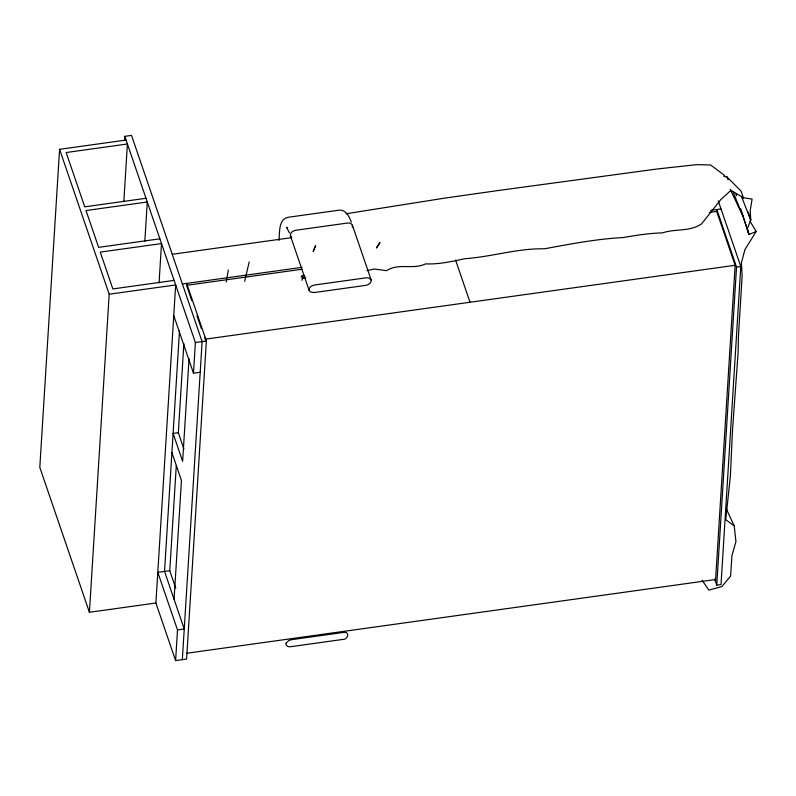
<?xml version="1.0" encoding="UTF-8"?>
<svg xmlns="http://www.w3.org/2000/svg" width="796" height="796" viewBox="0 0 796 796"><rect width="100%" height="100%" fill="white"/><g stroke="black" fill="none" stroke-linecap="round" stroke-linejoin="round"><path stroke-width="1.19" d="M126.067 140.056L59.581 149.32L39.8 467.391L89.411 612.283L155.887 603.01L175.667 284.948L109.191 294.221L89.411 612.283M124.564 140.056L124.793 136.335L131.519 135.4L202.114 341.593L182.334 659.665M123.818 201.716L127.41 143.986L66.158 152.534L84.744 206.821L145.996 198.284M144.822 241.297L147.27 201.995L86.018 210.542L98.624 247.357L159.877 238.81M159.061 282.879L161.508 243.576L100.256 252.113L112.853 288.928L174.115 280.391M179.488 330.758L164.523 571.419L184.244 628.999L177.508 629.944L175.608 660.6L186.592 659.068L206.373 340.996L186.662 283.416M175.717 588.105L169.757 570.692L176.294 465.501M183.896 448.984L178.334 432.735L183.876 343.633M174.065 599.279L181.448 480.486L171.916 452.625M189.03 358.618L182.642 461.322L173.1 433.462L178.334 432.735M200.204 372.249L193.478 373.195L195.388 342.529L124.793 136.335M205.099 337.285L204.98 339.205L735.146 265.287L716.698 211.418L716.818 209.497L736.539 267.088L716.758 585.15L721.017 584.553L740.797 266.491L718.261 200.91M278.938 240.511C279.913 232.989 278.083 219.338 288.182 217.268L339.594 210.104C346.22 209.786 349.345 217.049 351.374 222.203M301.963 280.351L302.739 277.446L305.176 277.108M715.485 581.438L735.265 263.367M226.233 282.023L228.343 270.023M244.661 281.316L249.188 261.974M352.28 227.119C353.494 224.183 349.752 222.452 347.335 223.069L295.923 230.233C293.276 230.611 289.784 232.641 290.411 235.745L309.147 290.48L310.44 291.983L314.201 292.55L365.613 285.386C368.25 285.008 371.752 282.998 371.135 279.894L352.389 225.159M749.932 221.069L756.2 231.487L744.927 249.566L741.375 262.978L742.141 275.933L738.399 336.917L738.121 352.369L732.489 430.367L730.39 475.889L725.743 519.659L734.211 525.877L735.942 541.578L731.922 555.807L730.589 576.135L721.922 586.543L708.828 590.125L702.132 580.274M301.037 277.157L302.152 275.734L304.589 275.396M756.2 231.487L748.956 234.462L742.758 215.706L733.046 191.786M367.006 270.62L374.229 268.998L386.518 270.67C398.816 262.67 412.816 269.993 425.651 263.864C439.064 264.501 452.158 261.377 465.182 258.65C491.709 256.859 517.509 248.233 544.295 248.82C570.503 244.014 596.592 238.949 623.178 237.546C636.133 235.268 649.158 233.238 662.322 232.9C675.346 228.512 689.664 231.974 701.555 223.895L721.047 199.299L730.967 190.344L743.374 197.706L752.091 199.1L750.21 210.661L750.777 220.154L747.315 228.85L748.956 234.462L740.678 208.661M346.041 213.766L444.506 198.154L497.659 190.592L656.879 169.021L696.769 164.643L710.649 164.991L723.693 174.722L724.887 176.821M172.225 254.292L291.505 237.656M182.393 284.013L302.002 267.337M710.679 210.353L721.007 208.92M301.883 269.247L186.543 285.336L191.756 300.56M709.336 212.442L716.698 211.418M302.082 278.441L305.734 277.933M195.388 342.529L206.373 340.996M736.539 267.088L740.797 266.491M169.757 570.692L157.797 572.354L177.508 629.944M186.672 653.267L715.604 579.518M723.932 176.274L727.027 176.981L741.136 191.209L743.454 198.154M286.789 227.547L287.714 227.925L286.51 227.248L289.436 232.929M291.704 237.258L290.411 235.745M371.135 279.894L368.757 277.953L366.08 277.824L314.669 284.988C312.032 285.366 308.53 287.376 309.147 290.48M728.191 179.18L727.027 176.981L727.952 179.259M730.211 189.418L742.758 215.706M726.41 509.062L734.211 525.877M741.872 197.478L750.777 220.154L748.081 212.054M714.679 579.09L716.758 585.15M455.591 260.093L470.028 302.251M302.152 275.734L302.739 277.446M196.97 315.783L201.378 328.658M173.767 315.604L193.478 373.195M59.581 149.32L109.191 294.221M155.887 603.01L175.608 660.6M735.783 193.408L736.539 195.756M286.162 642.989C284.878 645.845 288.749 647.247 290.978 646.66L342.389 639.496C348.35 639.994 350.25 630.89 343.046 632.492L291.635 639.666L288.878 640.511L286.162 642.989M315.604 245.656L313.236 251.407L315.604 245.656M379.861 242.77L376.528 247.805L379.861 242.77"/></g></svg>
